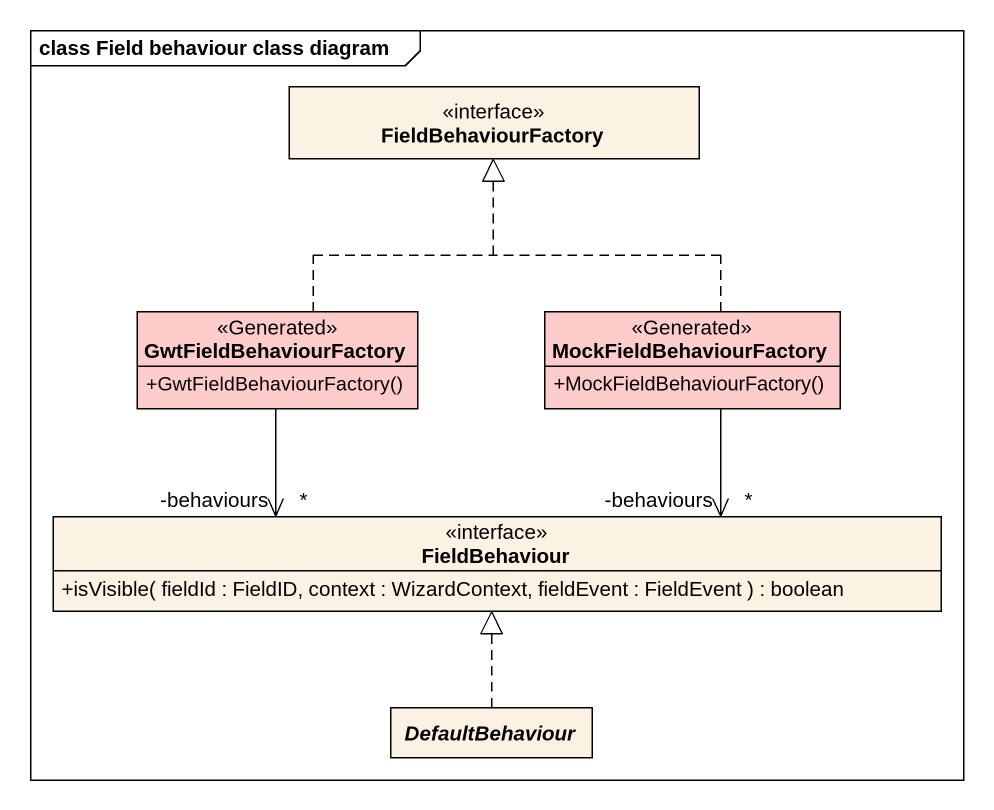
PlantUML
@startuml
mainframe class Field behaviour class diagram
hide circle
hide empty members
skinparam classAttributeIconSize 0
interface FieldBehaviourFactory
class GwtFieldBehaviourFactory <<Generated>> #FFCCCC {
  +GwtFieldBehaviourFactory()
}
class MockFieldBehaviourFactory <<Generated>> #FFCCCC {
  +MockFieldBehaviourFactory()
}
interface FieldBehaviour {
  +isVisible( fieldId : FieldID, context : WizardContext, fieldEvent : FieldEvent ) : boolean
}
abstract class DefaultBehaviour
GwtFieldBehaviourFactory .up.|> FieldBehaviourFactory
MockFieldBehaviourFactory .up.|> FieldBehaviourFactory
FieldBehaviour "-behaviours\n*" <-up- GwtFieldBehaviourFactory
FieldBehaviour "-behaviours\n*" <-up- MockFieldBehaviourFactory
DefaultBehaviour .up.|> FieldBehaviour
@enduml
